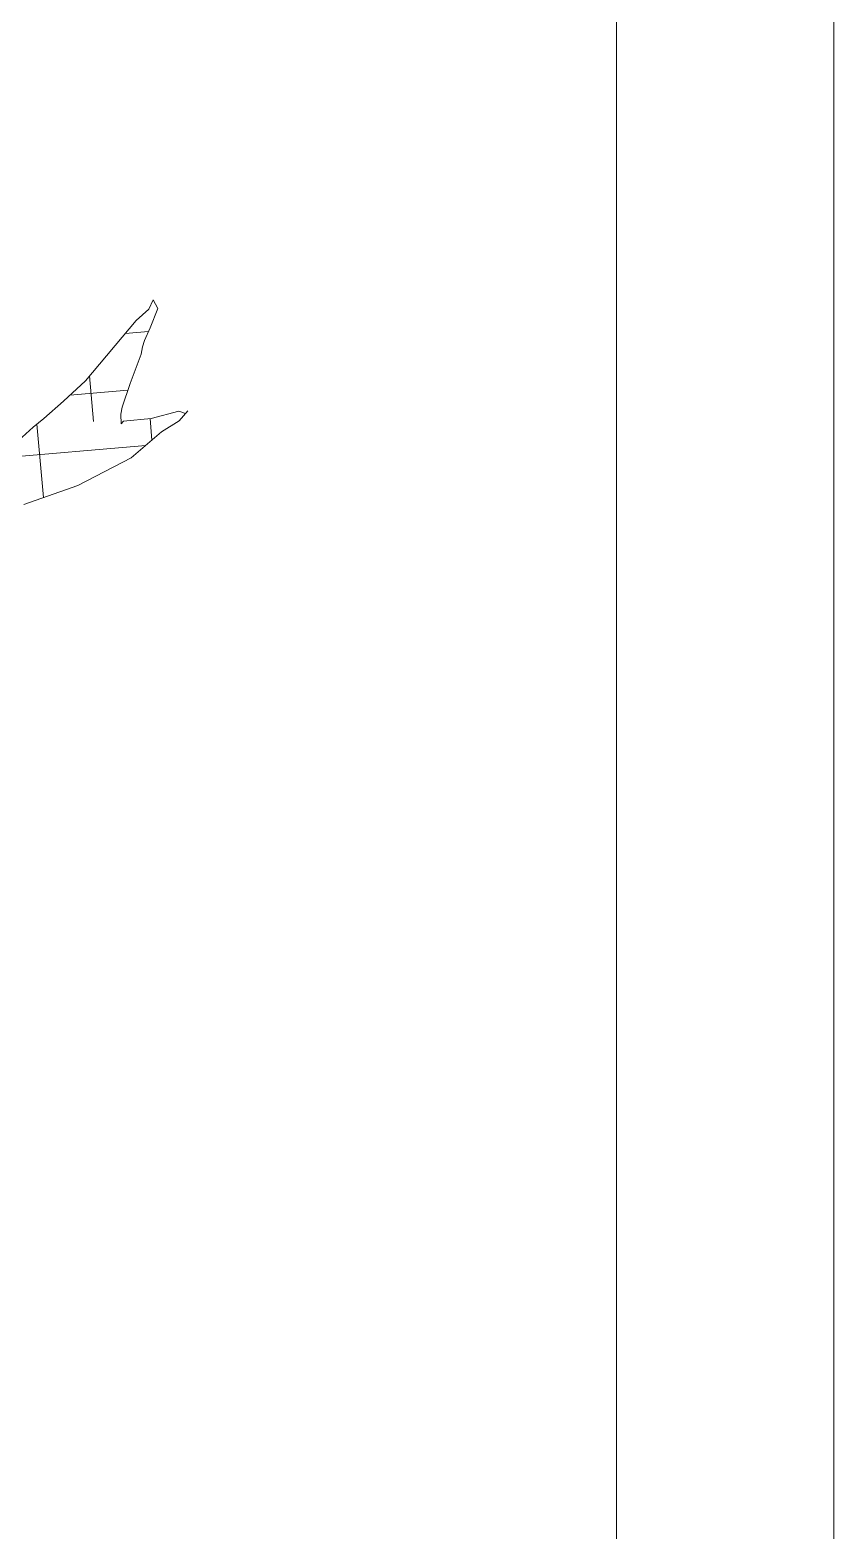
# Model space of a CAD drawing. Header units: millimetres. Extents: x 17881 to 17967.7, y 16873.1 to 16901.1.
# Drawn here: x 17965.1212 to 17965.2599, y 16880.0028 to 16880.2614 of the extents above; entities that cross this region are included whole.
import ezdxf

# ---------------------------------------------------------------- set-up
doc = ezdxf.new("R2010")
doc.units = ezdxf.units.MM
doc.layers.add('A-FURN', color=9, linetype='Continuous', lineweight=18)

msp = doc.modelspace()

# ---------------------------------------------------------------- linework, layer by layer
at = {"layer": 'A-FURN'}
for p, q in [((17965.22235, 16879.86738), (17965.22235, 16880.46738)), ((17965.25985, 16879.90488), (17965.25985, 16880.42988))]:
    msp.add_line(p, q, dxfattribs=at)
at = {"layer": 'A-FURN', "color": 252}
for p, q in [((17965.14173, 16880.21333), (17965.13951, 16880.21137)), ((17965.14249, 16880.21492), (17965.14173, 16880.21333)), ((17965.14194, 16880.21014), (17965.14327, 16880.21345)), ((17965.14327, 16880.21345), (17965.14249, 16880.21492)), ((17965.13951, 16880.21137), (17965.13079, 16880.20097)), ((17965.14164, 16880.20947), (17965.13762, 16880.20912)), ((17965.14061, 16880.20683), (17965.14096, 16880.20794)), ((17965.14096, 16880.20794), (17965.14194, 16880.21014)), ((17965.1385, 16880.20054), (17965.14042, 16880.20558)), ((17965.14042, 16880.20558), (17965.14061, 16880.20683)), ((17965.13079, 16880.20097), (17965.127, 16880.1975)), ((17965.1315, 16880.20183), (17965.13219, 16880.19396)), ((17965.13711, 16880.19647), (17965.1385, 16880.20054)), ((17965.1381, 16880.19937), (17965.12809, 16880.1985)), ((17965.127, 16880.1975), (17965.12362, 16880.1945)), ((17965.13692, 16880.19522), (17965.13711, 16880.19647)), ((17965.13698, 16880.19356), (17965.13692, 16880.19522)), ((17965.14688, 16880.19573), (17965.1421, 16880.1945)), ((17965.14802, 16880.19537), (17965.14688, 16880.19573)), ((17965.14693, 16880.19407), (17965.14842, 16880.19584)), ((17965.14842, 16880.19584), (17965.14802, 16880.19537)), ((17965.1218, 16880.19301), (17965.11801, 16880.18954)), ((17965.12362, 16880.1945), (17965.1218, 16880.19301)), ((17965.12244, 16880.19354), (17965.12355, 16880.18087)), ((17965.13737, 16880.19403), (17965.13698, 16880.19356)), ((17965.1421, 16880.1945), (17965.13737, 16880.19403)), ((17965.14193, 16880.19449), (17965.14226, 16880.19077)), ((17965.1439, 16880.19218), (17965.14693, 16880.19407)), ((17965.1412, 16880.18986), (17965.11446, 16880.18752)), ((17965.13869, 16880.18769), (17965.1439, 16880.19218)), ((17965.1295, 16880.18293), (17965.13869, 16880.18769)), ((17965.12015, 16880.17969), (17965.1295, 16880.18293))]:
    msp.add_line(p, q, dxfattribs=at)

doc.saveas('drawing.dxf')
